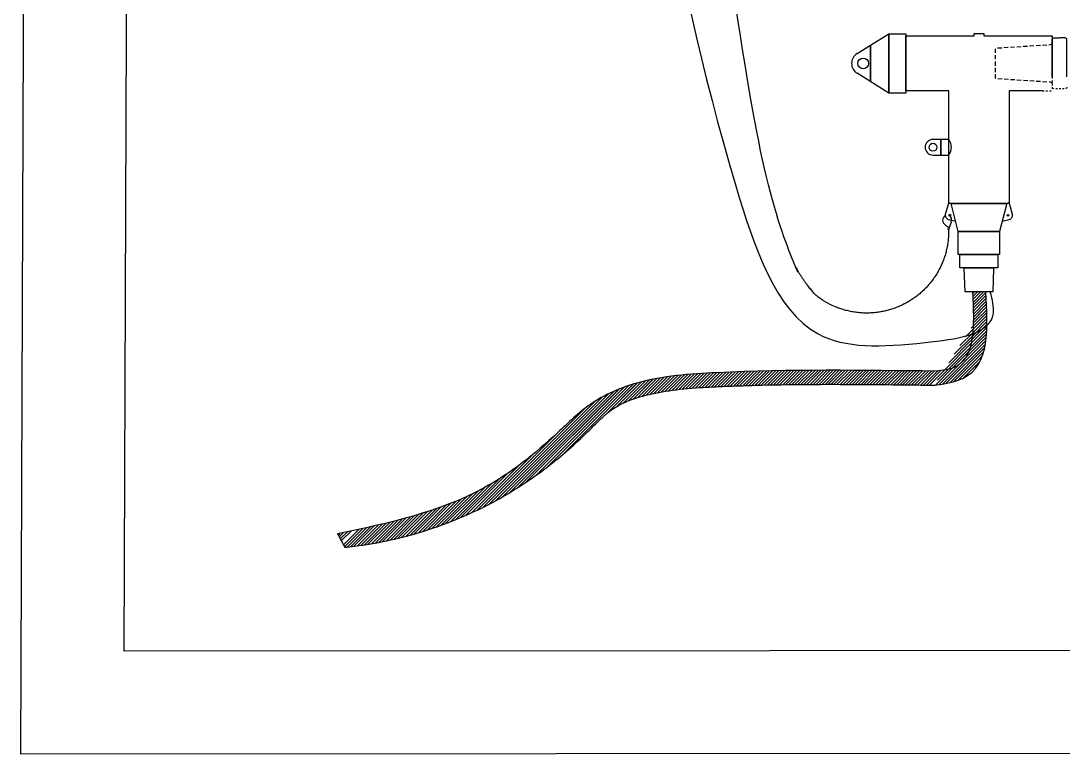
# Model space of a CAD drawing. Header units: feet. Extents: x -208 to 2089, y -974 to 342.
# Drawn here: x 679.6 to 740.3, y 136.9 to 179.7 of the extents above; entities that cross this region are included whole.
import ezdxf

# ---------------------------------------------------------------- set-up
doc = ezdxf.new("R2010")
doc.units = ezdxf.units.FT
doc.header["$MEASUREMENT"] = 0
doc.linetypes.add('HIDDEN', pattern=[0.375, 0.25, -0.125])
for name, color, linetype in [('CABLE', 2, 'Continuous'), ('E-DETL', 7, 'Continuous'), ('E-EQPM-ENCL', 8, 'Continuous'), ('E-EQPM-HRDW', 16, 'Continuous'), ('E-GRND', 3, 'Continuous'), ('G-ANNO-NONPLOT', 181, 'Continuous')]:
    doc.layers.add(name, color=color, linetype=linetype)
pattern_1 = [(45, (-6021041.410799135, -2130924.459619669), (-0.08750446417183527, 0.08750446417183527), [])]

msp = doc.modelspace()

# ---------------------------------------------------------------- hatches: boundary and pattern name
at = {"layer": 'G-ANNO-NONPLOT', "true_color": 0xf8d731}
h = msp.add_hatch(dxfattribs=at)
h.set_pattern_fill('ANSI31', color=40, scale=0.9900000000000001)
h.set_pattern_definition(pattern_1)
edge = h.paths.add_edge_path()
edge.add_arc((734.1572522165761, 166.0286894160768), 3.371146855893491, 285.8633962950907, 300.136237764928)
edge.add_spline(control_points=[(735.8497628493742, 163.113206800956), (735.9392435167492, 161.2951873484512), (735.8825885326178, 158.6616131653523), (732.7930801239372, 158.4253458128755), (732.7930801239372, 158.4253458128755)], knot_values=[83.43145569272993, 83.43145569272993, 83.43145569272993, 83.43145569272993, 87.87574356637529, 89.95647029016055, 89.95647029016055, 89.95647029016055, 89.95647029016055], weights=[1, 1, 1, 1, 1], degree=3, periodic=0)
edge.add_spline(control_points=[(732.7930801239372, 158.4253458128755), (732.3810075408355, 158.4306324561571), (731.9693927772851, 158.435913097996), (729.4968936181203, 158.466261361677), (727.447018174319, 158.4856056980302), (724.3890194919468, 158.4634663285201), (723.3724885432557, 158.4475757115965), (721.8518168310211, 158.4058298305122), (721.3456133537502, 158.3889304603895), (720.3345615899698, 158.3483168696498), (719.8267626677216, 158.3255126033423), (718.7138370879502, 158.2591347619405), (718.1146740651266, 158.2095873485764), (717.0021744993091, 158.0623219189679), (716.4861970086158, 157.9675742159111), (715.4995214928449, 157.7130470452344), (715.0422416020692, 157.5553775489775), (714.4927489504726, 157.2950567528119), (714.3425519371913, 157.2138409502318), (714.0684246484698, 157.0446391230894), (713.9499670153991, 156.9608291149584), (713.6656590447337, 156.7335859029067), (713.5041640362278, 156.5902846958002), (713.1524440300227, 156.2581142289077), (712.9623518473045, 156.0693823177812), (712.5466016389937, 155.6586425918599), (712.3159979245202, 155.433979022268), (711.2873274850235, 154.4743579881711), (710.4411714979024, 153.7776156723944), (708.6496157039464, 152.5017182905672), (707.7006604716689, 151.9218292491955), (705.9905520098791, 151.045658828642), (705.248847816004, 150.7142858118264), (703.319145193188, 149.9698445647468), (702.1098604713143, 149.6118347220568), (700.2666110506789, 149.2239504311679), (699.6472972415895, 149.119539228685), (698.8286667483435, 149.0159503174459), (698.631588836065, 148.9937863447217), (698.4346398281441, 148.974194677498)], knot_values=[0, 0, 0, 0, 1.248940863479177, 1.248940863479177, 7.510492271591446, 7.510492271591446, 10.64126797564758, 10.64126797564758, 12.20665582767566, 12.20665582767566, 13.77204367970373, 13.77204367970373, 15.77184317922644, 15.77184317922644, 17.66237193590699, 17.66237193590699, 19.55290069258755, 19.55290069258755, 20.34553650617276, 20.34553650617276, 21.13817231975798, 21.13817231975798, 21.99962579107284, 21.99962579107284, 22.86179158790927, 22.86179158790927, 23.72395738474571, 23.72395738474571, 26.70471573263455, 26.70471573263455, 29.68547408052339, 29.68547408052339, 31.86214855415614, 31.86214855415614, 35.23481619579239, 35.23481619579239, 36.92115001661051, 36.92115001661051, 37.45383673220445, 37.45383673220445, 37.45383673220445, 37.45383673220445], weights=[1, 1, 1, 1, 1, 1, 1, 1, 1, 1, 1, 1, 1, 1, 1, 1, 1, 1, 1, 1, 1, 1, 1, 1, 1, 1, 1, 1, 1, 1, 1, 1, 1, 1, 1, 1, 1, 1, 1, 1], degree=3, periodic=0)
edge.add_spline(control_points=[(698.4346398281441, 148.974194677498), (698.2968098547817, 149.2346119442468), (698.158979883282, 149.49502921053), (698.0211499117822, 149.7554464768132)], knot_values=[37.45383673220445, 37.45383673220445, 37.45383673220445, 37.45383673220445, 38.45383673220445, 38.45383673220445, 38.45383673220445, 38.45383673220445], weights=[1, 1, 1, 1], degree=3, periodic=0)
edge.add_spline(control_points=[(698.0211499117822, 149.7554464768132), (700.982629237561, 150.3841981458922), (705.7278815376148, 151.391662649296), (710.1847349720583, 154.9521089558934), (712.8016497817398, 157.5296004893703), (715.9752463361756, 158.9053783448858), (722.818041434376, 159.3716730451656), (728.6519065516577, 159.297316390041), (732.914447815022, 159.2429873472524)], knot_values=[38.45383673220445, 38.45383673220445, 38.45383673220445, 38.45383673220445, 47.46530847609966, 52.8931430027568, 55.44213900193881, 58.48591759060378, 63.24841332338417, 76.16766898730667, 76.16766898730667, 76.16766898730667, 76.16766898730667], weights=[1, 1, 1, 1, 1, 1, 1, 1, 1], degree=3, periodic=0)
edge.add_spline(control_points=[(732.914447815022, 159.2429873472524), (733.28100119797, 159.2863473607672), (734.9431179043413, 159.4829610208494), (735.1139508018778, 161.2401050584836), (735.0787375083701, 162.785928867243)], knot_values=[76.16766898730667, 76.16766898730667, 76.16766898730667, 76.16766898730667, 77.22583108524645, 80.96584840572132, 80.96584840572132, 80.96584840572132, 80.96584840572132], weights=[1, 1, 1, 1, 1], degree=3, periodic=0)
edge = h.paths.add_edge_path()
edge.add_spline(control_points=[(735.0787375074387, 162.785928867243), (735.0707002886147, 163.1387537284268), (735.0538916968317, 163.5007572527488), (735.03708310598, 163.8627607775366)], knot_values=[80.96584840608911, 80.96584840608911, 80.96584840608911, 80.96584840608911, 81.81948456108434, 81.81948456108434, 81.81948456108434, 81.81948456108434], weights=[1, 1, 1, 1], degree=3, periodic=0)
edge.add_spline(control_points=[(735.03708310598, 163.8627607775366), (735.1124036096544, 163.8627607775366), (735.1877241133288, 163.8627607775366), (735.2630446170033, 163.8627607775366)], knot_values=[81.81948456108434, 81.81948456108434, 81.81948456108434, 81.81948456108434, 82.11226807174496, 82.11226807174496, 82.11226807174496, 82.11226807174496], weights=[1, 1, 1, 1], degree=3, periodic=0)
edge.add_spline(control_points=[(735.2630446170033, 163.8627607775366), (735.3417068038643, 163.8627607775366), (735.420368989794, 163.8627607775366), (735.4990311775864, 163.8627607775366)], knot_values=[82.11226807174496, 82.11226807174496, 82.11226807174496, 82.11226807174496, 82.4180412693049, 82.4180412693049, 82.4180412693049, 82.4180412693049], weights=[1, 1, 1, 1], degree=3, periodic=0)
edge.add_spline(control_points=[(735.4990311775864, 163.8627607775366), (735.5383622719482, 163.8627607775366), (735.5776933653788, 163.8627607775366), (735.617024457878, 163.8627607775366)], knot_values=[82.4180412693049, 82.4180412693049, 82.4180412693049, 82.4180412693049, 82.57092786788061, 82.57092786788061, 82.57092786788061, 82.57092786788061], weights=[1, 1, 1, 1], degree=3, periodic=0)
edge.add_spline(control_points=[(735.617024457878, 163.8627607775366), (735.6488102384419, 163.8627607775366), (735.6805960180745, 163.8627607775366), (735.7123817995698, 163.8627607775366)], knot_values=[82.57092786788061, 82.57092786788061, 82.57092786788061, 82.57092786788061, 82.69448456108434, 82.69448456108434, 82.69448456108434, 82.69448456108434], weights=[1, 1, 1, 1], degree=3, periodic=0)
edge.add_spline(control_points=[(735.7123817995698, 163.8627607775366), (735.7284603406251, 163.8627607775366), (735.7445388807491, 163.8627607775366), (735.7606174218045, 163.8627607775366)], knot_values=[82.69448456108434, 82.69448456108434, 82.69448456108434, 82.69448456108434, 82.75698456108434, 82.75698456108434, 82.75698456108434, 82.75698456108434], weights=[1, 1, 1, 1], degree=3, periodic=0)
edge.add_spline(control_points=[(735.7606174218045, 163.8627607775366), (735.7686566914008, 163.8627607775366), (735.7766959628598, 163.8627607775366), (735.7847352324561, 163.8627607775366)], knot_values=[82.75698456108434, 82.75698456108434, 82.75698456108434, 82.75698456108434, 82.78823456108434, 82.78823456108434, 82.78823456108434, 82.78823456108434], weights=[1, 1, 1, 1], degree=3, periodic=0)
edge.add_spline(control_points=[(735.7847352324561, 163.8627607775366), (735.7887548691169, 163.8627607775366), (735.7927745039151, 163.8627607775366), (735.7967941387133, 163.8627607775366)], knot_values=[82.78823456108434, 82.78823456108434, 82.78823456108434, 82.78823456108434, 82.80385956108434, 82.80385956108434, 82.80385956108434, 82.80385956108434], weights=[1, 1, 1, 1], degree=3, periodic=0)
edge.add_spline(control_points=[(735.8088515716181, 163.8627607775366), (735.8088520624251, 163.8627607775366), (735.8088525532321, 163.8627607775366), (735.8088530440391, 163.8627607775366), (735.8226918669925, 163.6143432086778), (735.8374415085227, 163.3635450899114), (735.8497628493742, 163.113206800956)], knot_values=[82.8194826537357, 82.8194826537357, 82.8194826537357, 82.8194826537357, 82.81948456108434, 82.81948456108434, 82.81948456108434, 83.43145569272993, 83.43145569272993, 83.43145569272993, 83.43145569272993], weights=[1, 1, 1, 1, 1, 1, 1], degree=3, periodic=0)
edge.add_spline(control_points=[(735.8497628493742, 163.113206800956), (735.9392435167492, 161.2951873484512), (735.8825885326178, 158.6616131653523), (732.7930801239372, 158.4253458128755), (732.7930801239372, 158.4253458128755)], knot_values=[83.43145569272993, 83.43145569272993, 83.43145569272993, 83.43145569272993, 87.87574356637529, 89.95647029016055, 89.95647029016055, 89.95647029016055, 89.95647029016055], weights=[1, 1, 1, 1, 1], degree=3, periodic=0)
edge.add_arc((734.1572522165761, 166.0286894160768), 3.371146855971749, 285.8633962778754, 300.13623776492796, ccw=False)
h = msp.add_hatch(dxfattribs=at)
h.set_pattern_fill('ANSI31', color=40, scale=0.9900000000000001)
h.set_pattern_definition(pattern_1)
edge = h.paths.add_edge_path()
edge.add_spline(control_points=[(735.8497628493742, 163.113206800956), (735.9392435167492, 161.2951873484512), (735.8825885326178, 158.6616131653523), (732.7930801239372, 158.4253458128755), (732.7930801239372, 158.4253458128755)], knot_values=[83.43145569272993, 83.43145569272993, 83.43145569272993, 83.43145569272993, 87.87574356637529, 89.95647029016055, 89.95647029016055, 89.95647029016055, 89.95647029016055], weights=[1, 1, 1, 1, 1], degree=3, periodic=0)
edge.add_spline(control_points=[(732.7930801239372, 158.4253458128755), (732.3810075408355, 158.4306324561571), (731.9693927772851, 158.435913097996), (729.4968936181203, 158.466261361677), (727.447018174319, 158.4856056980302), (724.3890194919468, 158.4634663285201), (723.3724885432557, 158.4475757115965), (721.8518168310211, 158.4058298305122), (721.3456133537502, 158.3889304603895), (720.3345615899698, 158.3483168696498), (719.8267626677216, 158.3255126033423), (718.7138370879502, 158.2591347619405), (718.1146740651266, 158.2095873485764), (717.0021744993091, 158.0623219189679), (716.4861970086158, 157.9675742159111), (715.4995214928449, 157.7130470452344), (715.0422416020692, 157.5553775489775), (714.4927489504726, 157.2950567528119), (714.3425519371913, 157.2138409502318), (714.0684246484698, 157.0446391230894), (713.9499670153991, 156.9608291149584), (713.6656590447337, 156.7335859029067), (713.5041640362278, 156.5902846958002), (713.1524440300227, 156.2581142289077), (712.9623518473045, 156.0693823177812), (712.5466016389937, 155.6586425918599), (712.3159979245202, 155.433979022268), (711.2873274850235, 154.4743579881711), (710.4411714979024, 153.7776156723944), (708.6496157039464, 152.5017182905672), (707.7006604716689, 151.9218292491955), (705.9905520098791, 151.045658828642), (705.248847816004, 150.7142858118264), (703.319145193188, 149.9698445647468), (702.1098604713143, 149.6118347220568), (700.2666110506789, 149.2239504311679), (699.6472972415895, 149.119539228685), (698.8286667483435, 149.0159503174459), (698.631588836065, 148.9937863447217), (698.4346398281441, 148.974194677498)], knot_values=[0, 0, 0, 0, 1.248940863479177, 1.248940863479177, 7.510492271591446, 7.510492271591446, 10.64126797564758, 10.64126797564758, 12.20665582767566, 12.20665582767566, 13.77204367970373, 13.77204367970373, 15.77184317922644, 15.77184317922644, 17.66237193590699, 17.66237193590699, 19.55290069258755, 19.55290069258755, 20.34553650617276, 20.34553650617276, 21.13817231975798, 21.13817231975798, 21.99962579107284, 21.99962579107284, 22.86179158790927, 22.86179158790927, 23.72395738474571, 23.72395738474571, 26.70471573263455, 26.70471573263455, 29.68547408052339, 29.68547408052339, 31.86214855415614, 31.86214855415614, 35.23481619579239, 35.23481619579239, 36.92115001661051, 36.92115001661051, 37.45383673220445, 37.45383673220445, 37.45383673220445, 37.45383673220445], weights=[1, 1, 1, 1, 1, 1, 1, 1, 1, 1, 1, 1, 1, 1, 1, 1, 1, 1, 1, 1, 1, 1, 1, 1, 1, 1, 1, 1, 1, 1, 1, 1, 1, 1, 1, 1, 1, 1, 1, 1], degree=3, periodic=0)
edge.add_spline(control_points=[(698.4346398281441, 148.974194677498), (698.2968098547817, 149.2346119442468), (698.158979883282, 149.49502921053), (698.0211499117822, 149.7554464768132)], knot_values=[37.45383673220445, 37.45383673220445, 37.45383673220445, 37.45383673220445, 38.45383673220445, 38.45383673220445, 38.45383673220445, 38.45383673220445], weights=[1, 1, 1, 1], degree=3, periodic=0)
edge.add_spline(control_points=[(698.0211499117822, 149.7554464768132), (700.982629237561, 150.3841981458922), (705.7278815376148, 151.391662649296), (710.1847349720583, 154.9521089558934), (712.7901070721955, 157.5411394061034), (715.9752463361756, 158.9053783448858), (722.818041434376, 159.3716730451656), (728.6519065516577, 159.297316390041), (732.914447815022, 159.2429873472524)], knot_values=[38.45383673220445, 38.45383673220445, 38.45383673220445, 38.45383673220445, 47.46530847609966, 52.8931430027568, 55.44213900193881, 58.48591759060378, 63.24841332338417, 76.16766898730667, 76.16766898730667, 76.16766898730667, 76.16766898730667], weights=[1, 1, 1, 1, 1, 1, 1, 1, 1], degree=3, periodic=0)
edge.add_spline(control_points=[(732.914447815022, 159.2429873472524), (733.28100119797, 159.2863473607672), (734.9431179043413, 159.4829610208494), (735.1139508018778, 161.2401050584836), (735.0787375074387, 162.785928867243)], knot_values=[76.16766898730667, 76.16766898730667, 76.16766898730667, 76.16766898730667, 77.22583108524645, 80.96584840608911, 80.96584840608911, 80.96584840608911, 80.96584840608911], weights=[1, 1, 1, 1, 1], degree=3, periodic=0)
edge.add_arc((734.1572522165761, 166.0286894160768), 3.371146855908663, 285.8633962778754, 300.136237764928)

# ---------------------------------------------------------------- linework, layer by layer
at = {"layer": 'CABLE', "flags": 128}
msp.add_lwpolyline([(733.4649976239116, 167.7564483666306), (733.7007573394612, 167.5943027398994), (733.6455130268396, 167.6054521467981), (733.6729644218967, 167.5771485580576), (733.6393631509081, 167.5841145393883), (733.6668266177685, 167.5558528368806), (733.6332132740454, 167.5627769319785), (733.660676741837, 167.5345152290051), (733.6270633971826, 167.5414393241031), (733.6545268649743, 167.5131776215953), (733.5838738846169, 167.5279069379417)], dxfattribs=at)
msp.add_lwpolyline([(733.4649976239116, 167.7564483666306), (733.7007573394612, 167.5943027398994), (733.6455130268396, 167.6054521467981), (733.6729644218967, 167.5771485580576), (733.6393631509081, 167.5841145393883), (733.6668266177685, 167.5558528368806), (733.6332132740454, 167.5627769319785), (733.660676741837, 167.5345152290051), (733.6270633971826, 167.5414393241031), (733.6545268649743, 167.5131776215953), (733.5838738846169, 167.5279069379417)], dxfattribs=at)
at = {"layer": 'CABLE'}
for centre, radius, start, end in [((733.4650762592019, 168.0595701555235), 0.3521175017524268, 339.1882974764593, 55.46745718433921), ((733.6062667154283, 168.0391020094489), 0.3159905665009947, 120.3840937059685, 243.444311530446), ((733.6062667154283, 168.0391020094489), 0.3159905665009947, 120.3840937059685, 243.444311530446)]:
    msp.add_arc(centre, radius, start, end, dxfattribs=at)
msp.add_rational_spline([(733.7942191957072, 167.934463551685), (733.7430778405205, 167.7987451930044), (733.6919364853338, 167.6630268324611), (733.6407951301471, 167.5273084737805), (733.6912854573264, 165.6178608671275), (732.7072331047193, 163.9807352120501), (730.9973058959977, 163.1294489060042), (729.287378687276, 162.2781625999583), (727.3879296890036, 162.4797387164531), (725.8947592860595, 163.6709488541333), (723.539043180509, 166.3550572474001), (722.4241862221197, 170.3184246778933), (711.7957588619129, 246.6602749633116), (709.9141139125959, 246.6443556439576), (709.9141139125959, 246.6443556439576), (709.9141139125959, 246.6443556439576), (709.9141139125959, 246.6443556439576)], [1, 1, 1, 1, 0.8954432943061843, 0.8954432943061843, 1, 0.8954432943061843, 0.8954432943061843, 1, 1, 1, 1, 1, 1, 1, 1], degree=3, knots=[0, 0, 0, 0, 1, 1, 1, 2.135306856282624, 2.135306856282624, 2.135306856282624, 3.270613712565249, 3.270613712565249, 3.270613712565249, 12.08576887015512, 16.28711443644615, 19.32462900149759, 22.41150447855201, 24.88665349782872, 24.88665349782872, 24.88665349782872, 24.88665349782872], dxfattribs=at)
msp.add_open_spline([(732.7930801248685, 158.4253458124099), (732.3810075408355, 158.4306324556915), (731.9693927763537, 158.4359130975304), (729.4968936181203, 158.4662613612113), (727.447018174319, 158.4856056984959), (724.3890194928781, 158.4634663280544), (723.3724885432557, 158.4475757111309), (721.8518168310211, 158.4058298305122), (721.3456133528189, 158.3889304608551), (720.3345615899698, 158.3483168691841), (719.8267626686529, 158.3255126033423), (718.7138370870189, 158.2591347624061), (718.1146740651266, 158.2095873490421), (717.0021745002405, 158.0623219185022), (716.4861970095471, 157.9675742159111), (715.4995214937762, 157.7130470447687), (715.0422416030005, 157.5553775489775), (714.4927489495412, 157.2950567532775), (714.3425519371913, 157.2138409506974), (714.0684246494011, 157.0446391230894), (713.9499670153991, 156.9608291149584), (713.6656590438024, 156.7335859029067), (713.5041640362278, 156.5902846962658), (713.152444030954, 156.2581142284421), (712.9623518473045, 156.0693823177812), (712.5466016380624, 155.6586425923256), (712.3159979245202, 155.4339790218023), (711.2873274850235, 154.4743579881711), (710.441171496971, 153.7776156723944), (708.6496157048778, 152.5017182905672), (707.7006604707376, 151.9218292491955), (705.9905520098791, 151.0456588291077), (705.248847816004, 150.7142858118264), (703.319145193188, 149.9698445652125), (702.1098604722456, 149.6118347220568), (700.2666110506789, 149.2239504311679), (699.6472972406582, 149.119539228685), (698.8286667483435, 149.0159503169803), (698.6315888351337, 148.9937863447217), (698.4346398281441, 148.9741946779636), (698.296809855713, 149.2346119437811), (698.158979883282, 149.49502921053), (698.0211499108509, 149.7554464772788), (700.982629237561, 150.3841981463579), (705.7278815376148, 151.391662649296), (710.1847349720583, 154.9521089554278), (712.7901070712642, 157.5411394056378), (715.9752463361756, 158.9053783448858), (722.818041434376, 159.3716730451656), (728.6519065516577, 159.2973163895754), (732.9144478140906, 159.2429873472524), (733.2810011989013, 159.2863473607672), (735.2388223352418, 159.5179402310846), (735.1275348065928, 161.9147191703764), (735.03708310598, 163.8627607770709), (735.2943397498266, 163.8627607770709), (735.5515963973985, 163.8627607770709), (735.8088530449704, 163.8627607770709), (735.9231928678737, 161.8102725059239), (736.1723487971858, 158.6837723194135), (732.7930801248685, 158.4253458124099), (732.7930801248685, 158.4253458124099)], degree=3, knots=[0, 0, 0, 0, 1.248940863479177, 1.248940863479177, 7.510492271591446, 7.510492271591446, 10.64126797564758, 10.64126797564758, 12.20665582767566, 12.20665582767566, 13.77204367970373, 13.77204367970373, 15.77184317922644, 15.77184317922644, 17.66237193590699, 17.66237193590699, 19.55290069258755, 19.55290069258755, 20.34553650617276, 20.34553650617276, 21.13817231975798, 21.13817231975798, 21.99962579107284, 21.99962579107284, 22.86179158790927, 22.86179158790927, 23.72395738474571, 23.72395738474571, 26.70471573263455, 26.70471573263455, 29.68547408052339, 29.68547408052339, 31.86214855415614, 31.86214855415614, 35.23481619579239, 35.23481619579239, 36.92115001661051, 36.92115001661051, 37.45383673220445, 37.45383673220445, 37.45383673220445, 38.45383673220445, 38.45383673220445, 38.45383673220445, 47.46530847609966, 52.8931430027568, 55.44213900193881, 58.48591759060378, 63.24841332338417, 76.16766898730667, 76.16766898730667, 76.16766898730667, 77.22583108524645, 81.81948456108434, 81.81948456108434, 81.81948456108434, 82.81948456108434, 82.81948456108434, 82.81948456108434, 87.87574356637529, 89.95647029016055, 89.95647029016055, 89.95647029016055, 89.95647029016055], dxfattribs=at)
at = {"layer": 'E-DETL', "color": 41}
for p, q in [((729.0882561736316, 178.2478054291082), (730.1504067833112, 178.9109042915029)), ((729.0882561736316, 178.2478054291082), (730.1504067833112, 178.9109042915029)), ((730.1504067833112, 178.9109042915029), (730.1504067833112, 175.4575727134456)), ((730.1504067833112, 175.4575727134456), (730.1504067833112, 178.9109042915029)), ((730.1504067833112, 178.9109042915029), (731.1393153591589, 178.9109042915029)), ((730.1504067833112, 178.9109042915029), (730.1504067833112, 175.4575727134456)), ((730.1504067833112, 175.4575727134456), (730.1504067833112, 178.9109042915029)), ((730.1504067833112, 178.9109042915029), (731.1393153591589, 178.9109042915029)), ((731.1393153591589, 178.9109042915029), (731.1393153591589, 175.4575727134456)), ((731.1393153591589, 178.9109042915029), (731.1393153591589, 175.4575727134456)), ((731.1393153591589, 178.7853286298437), (735.1237221954898, 178.7853286298437)), ((731.1393153591589, 175.5831483751049), (731.1393153591589, 178.7853286298437)), ((731.1393153591589, 178.7853286298437), (735.1237221954898, 178.7853286298437)), ((731.1393153591589, 175.5831483751049), (731.1393153591589, 178.7853286298437)), ((735.1237221954898, 178.7853286298437), (735.1237221954898, 178.9213583506157)), ((735.1237221954898, 178.9213583506157), (735.6940555925057, 178.9213583506157)), ((735.1237221954898, 178.7853286298437), (735.1237221954898, 178.9213583506157)), ((735.1237221954898, 178.9213583506157), (735.6940555925057, 178.9213583506157)), ((735.6940555925057, 178.9213583506157), (735.6940555925057, 178.7853286298437)), ((735.6940555925057, 178.9213583506157), (735.6940555925057, 178.7853286298437)), ((735.6940555925057, 178.7853286298437), (739.6784624660895, 178.7853286298437)), ((735.6940555925057, 178.7853286298437), (739.6784624660895, 178.7853286298437)), ((739.6784624660895, 178.7853286298437), (739.6784624660895, 176.3954362458994)), ((739.6784624660895, 178.7853286298437), (739.6784624660895, 176.3954362458994)), ((728.3017513387413, 177.756791819304), (729.0882561736316, 178.2478054291082)), ((728.3017513387413, 177.756791819304), (729.0882561736316, 178.2478054291082)), ((729.0882561736316, 178.2478054291082), (729.0882561736316, 176.1206714300884)), ((729.0882561736316, 176.1206714300884), (729.0882561736316, 178.2478054291082)), ((729.0882561736316, 178.2478054291082), (729.0882561736316, 176.1206714300884)), ((729.0882561736316, 176.1206714300884), (729.0882561736316, 178.2478054291082)), ((730.1504067833112, 175.4575727134456), (728.3017513387413, 176.6116851851789)), ((730.1504067833112, 175.4575727134456), (728.3017513387413, 176.6116851851789)), ((731.1393153591589, 175.4575727134456), (730.1504067833112, 175.4575727134456)), ((731.1393153591589, 175.4575727134456), (730.1504067833112, 175.4575727134456)), ((733.645586428097, 175.5831483751049), (731.1393153591589, 175.5831483751049)), ((733.645586428097, 175.5831483751049), (731.1393153591589, 175.5831483751049)), ((733.645586428097, 169.0113329276887), (733.645586428097, 175.5831483751049)), ((733.645586428097, 169.0113329276887), (733.645586428097, 175.5831483751049)), ((739.1152024351568, 175.5831483751049), (737.1721913803876, 175.5831483751049)), ((737.1721913803876, 175.5831483751049), (737.1721913803876, 169.0113329276887)), ((739.1152024351568, 175.5831483751049), (737.1721913803876, 175.5831483751049)), ((737.1721913803876, 175.5831483751049), (737.1721913803876, 169.0113329276887)), ((733.1875885006548, 172.755238505963), (732.7295905732126, 172.755238505963)), ((733.1875885006548, 172.755238505963), (732.7295905732126, 172.755238505963)), ((733.645586428097, 172.755238505963), (733.1875885006548, 172.755238505963)), ((733.1875885006548, 172.755238505963), (733.1875885006548, 171.8392426515443)), ((733.1875885006548, 171.8392426515443), (733.1875885006548, 172.755238505963)), ((733.645586428097, 172.755238505963), (733.1875885006548, 172.755238505963)), ((733.1875885006548, 172.755238505963), (733.1875885006548, 171.8392426515443)), ((733.1875885006548, 171.8392426515443), (733.1875885006548, 172.755238505963)), ((732.7295905732126, 171.8392426515443), (733.645586428097, 171.8392426515443)), ((732.7295905732126, 171.8392426515443), (733.645586428097, 171.8392426515443)), ((733.645586428097, 169.0929930400548), (733.4467687121169, 168.3730001220924)), ((733.645586428097, 169.0929930400548), (733.4467687121169, 168.3730001220924)), ((737.0309187423945, 169.0113329276887), (733.645586428097, 169.0113329276887)), ((737.0309187423945, 169.0113329276887), (733.645586428097, 169.0113329276887)), ((734.2054656556384, 167.3893343912882), (733.7868590642274, 169.0113329276887)), ((733.7868590642274, 169.0113329276887), (737.0309187423945, 169.0113329276887)), ((734.2054656556384, 167.3893343912882), (733.7868590642274, 169.0113329276887)), ((733.7868590642274, 169.0113329276887), (737.0309187423945, 169.0113329276887)), ((737.0309187423945, 169.0113329276887), (736.61231216961, 167.3893343912882)), ((737.0309187423945, 169.0113329276887), (736.61231216961, 167.3893343912882)), ((737.1721913803876, 169.0113329276887), (737.0309187423945, 169.0113329276887)), ((737.1721913803876, 169.0113329276887), (737.0309187423945, 169.0113329276887)), ((737.3710090954364, 168.3730001220924), (737.1721913803876, 169.0929930400548)), ((737.3710090954364, 168.3730001220924), (737.1721913803876, 169.0929930400548)), ((733.6403750310228, 168.0904548819622), (734.0537074197591, 167.9805761053672)), ((733.6403750310228, 168.0904548819622), (734.0537074197591, 167.9805761053672)), ((736.7640703877942, 167.9805761053672), (737.1774027755991, 168.0904548819622)), ((736.7640703877942, 167.9805761053672), (737.1774027755991, 168.0904548819622)), ((734.2054656556384, 166.0393957332221), (734.2054656556384, 167.3893343912882)), ((734.2054656556384, 167.3893343912882), (736.61231216961, 167.3893343912882)), ((736.61231216961, 167.3893343912882), (734.2054656556384, 167.3893343912882)), ((734.2054656556384, 166.0393957332221), (734.2054656556384, 167.3893343912882)), ((734.2054656556384, 167.3893343912882), (736.61231216961, 167.3893343912882)), ((736.61231216961, 167.3893343912882), (734.2054656556384, 167.3893343912882)), ((736.61231216961, 167.3893343912882), (736.61231216961, 166.0393957332221)), ((736.61231216961, 167.3893343912882), (736.61231216961, 166.0393957332221)), ((736.518130387044, 166.0393957332221), (734.2054656556384, 166.0393957332221)), ((736.518130387044, 166.0393957332221), (734.2054656556384, 166.0393957332221)), ((734.2996474195779, 165.2754872659666), (734.2996474195779, 166.0393957332221)), ((734.2996474195779, 166.0393957332221), (736.518130387044, 166.0393957332221)), ((734.2996474195779, 165.2754872659666), (734.2996474195779, 166.0393957332221)), ((734.2996474195779, 166.0393957332221), (736.518130387044, 166.0393957332221)), ((736.61231216961, 166.0393957332221), (736.518130387044, 166.0393957332221)), ((736.518130387044, 166.0393957332221), (736.518130387044, 165.2754872659666)), ((736.61231216961, 166.0393957332221), (736.518130387044, 166.0393957332221)), ((736.518130387044, 166.0393957332221), (736.518130387044, 165.2754872659666)), ((736.308858503452, 165.2754872659666), (734.2996474195779, 165.2754872659666)), ((736.308858503452, 165.2754872659666), (734.2996474195779, 165.2754872659666)), ((734.5560101772235, 165.2336078434696), (734.5089193031699, 165.2754872659666)), ((734.5089193031699, 165.2754872659666), (736.308858503452, 165.2754872659666)), ((734.5560101772235, 165.2336078434696), (734.5089193031699, 165.2754872659666)), ((734.5089193031699, 165.2754872659666), (736.308858503452, 165.2754872659666)), ((734.5978896895931, 163.8627607775366), (734.5560101772235, 165.2336078434696)), ((734.5978896895931, 163.8627607775366), (734.5560101772235, 165.2336078434696)), ((736.2617676117034, 165.2336078434696), (736.2198881170289, 163.8627607775366)), ((736.2617676117034, 165.2336078434696), (736.2198881170289, 163.8627607775366)), ((736.308858503452, 165.2754872659666), (736.2617676117034, 165.2336078434696)), ((736.308858503452, 165.2754872659666), (736.2617676117034, 165.2336078434696)), ((736.518130387044, 165.2754872659666), (736.308858503452, 165.2754872659666)), ((736.518130387044, 165.2754872659666), (736.308858503452, 165.2754872659666)), ((736.2198881170289, 163.8627607775366), (734.5978896895931, 163.8627607775366)), ((736.2198881170289, 163.8627607775366), (734.5978896895931, 163.8627607775366))]:
    msp.add_line(p, q, dxfattribs=at)
at = {"layer": 'E-DETL', "color": 41, "linetype": 'HIDDEN', "ltscale": 0.25}
for p in [(739.6784624660895, 176.3954362458994), (739.6784624660895, 176.3954362458994), (739.1152024351568, 175.5831483751049), (739.1152024351568, 175.5831483751049)]:
    msp.add_line(p, (739.6784624660895, 175.5831483751049), dxfattribs=at)
at = {"layer": 'E-DETL', "color": 41, "linetype": 'Continuous', "flags": 128}
for points in [[(739.6784624660895, 176.3954362458994), (739.6784624660895, 178.3748241434319), (739.6784624660895, 178.5770066924838), (739.7008373363451, 178.6444008755011), (739.7682315184311, 178.6669105328133), (740.105202434449, 178.6669105328133)], [(739.6784624660895, 176.3954362458994), (739.6784624660895, 178.3748241434319), (739.6784624660895, 178.5770066924838), (739.7008373363451, 178.6444008755011), (739.7682315184311, 178.6669105328133), (740.105202434449, 178.6669105328133)], [(740.5319424028085, 176.3954362458994), (740.5319424028085, 178.3748241434319), (740.5319424028085, 178.5770066924838), (740.5095675344155, 178.6444008755011), (740.4421733504669, 178.6669105328133), (740.105202434449, 178.6669105328133)], [(740.5319424028085, 176.3954362458994), (740.5319424028085, 178.3748241434319), (740.5319424028085, 178.5770066924838), (740.5095675344155, 178.6444008755011), (740.4421733504669, 178.6669105328133), (740.105202434449, 178.6669105328133)]]:
    msp.add_lwpolyline(points, dxfattribs=at)
at = {"layer": 'E-DETL', "color": 9, "linetype": 'HIDDEN', "flags": 128}
msp.add_lwpolyline([(739.6784624660895, 178.3748241434319), (739.6334431523965, 178.2850550910903), (739.5660489693792, 178.2625454333124), (736.3985223591835, 178.0603628837948), (736.3536378330127, 178.015478357624), (736.3536378330127, 176.3306237780002), (736.3985223591835, 176.3081141211537), (739.5660489693792, 176.1059315716361), (739.6334431523965, 176.0834219143239), (739.6784624660895, 175.9936528619824)], dxfattribs=at)
msp.add_lwpolyline([(739.6784624660895, 178.3748241434319), (739.6334431523965, 178.2850550910903), (739.5660489693792, 178.2625454333124), (736.3985223591835, 178.0603628837948), (736.3536378330127, 178.015478357624), (736.3536378330127, 176.3306237780002), (736.3985223591835, 176.3081141211537), (739.5660489693792, 176.1059315716361), (739.6334431523965, 176.0834219143239), (739.6784624660895, 175.9936528619824)], dxfattribs=at)
at = {"layer": 'E-DETL', "color": 41, "linetype": 'HIDDEN', "ltscale": 0.25, "flags": 128}
msp.add_lwpolyline([(740.5319424028085, 175.7914703124648), (740.5095675344155, 175.7240761294474), (740.4421733504669, 175.7015664721353), (739.7682315184311, 175.7015664721353), (739.7008373363451, 175.7240761294474), (739.6784624660895, 175.7914703124648)], dxfattribs=at)
msp.add_lwpolyline([(740.5319424028085, 175.7914703124648), (740.5095675344155, 175.7240761294474), (740.4421733504669, 175.7015664721353), (739.7682315184311, 175.7015664721353), (739.7008373363451, 175.7240761294474), (739.6784624660895, 175.7914703124648)], dxfattribs=at)
at = {"layer": 'E-DETL', "color": 41}
for centre, radius in [((728.6591954332353, 177.1842385022414), 0.3139392318975229), ((728.6591954332353, 177.1842385022414), 0.3139392318975229), ((732.7295905732126, 172.2972405785208), 0.2289989635269782), ((732.7295905732126, 172.2972405785208), 0.2289989635269782), ((733.7103464872152, 168.3336719367167), 0.04837731161099608), ((733.7103464872152, 168.3336719367167), 0.04837731161099608), ((737.1074313380332, 168.3336719367167), 0.04837731161099608), ((737.1074313380332, 168.3336719367167), 0.04837731161099608)]:
    msp.add_circle(centre, radius, dxfattribs=at)
for centre, radius, start, end in [((728.6591953782872, 177.1842384775614), 0.6749693109216345, 121.9764602375346, 179.9999978655659), ((728.6591953782872, 177.1842384775614), 0.6749693109216345, 121.9764602375346, 179.9999978655659), ((728.6591953782872, 177.1842385278528), 0.6749693109214976, 180.0000021344341, 238.0235397624654), ((728.6591953782872, 177.1842385278528), 0.6749693109214976, 180.0000021344341, 238.0235397624654), ((732.7295905732126, 172.2972405785208), 0.4579979270539574, 90, 270), ((732.7295905732126, 172.2972405785208), 0.4579979270539574, 90, 270), ((733.071247318624, 172.2972405785208), 0.7345934338259636, 321.4299269244313, 38.57007307556869), ((733.071247318624, 172.2972405785208), 0.7345934338259636, 321.4299269244313, 38.57007307556869), ((733.7078557953746, 168.3442985689712), 0.2626599399451882, 173.7266101101371, 214.4198144313626), ((733.7078557953746, 168.3442985689712), 0.2626599399451882, 173.7266101101371, 214.4198144313626), ((737.10992201311, 168.3442985689712), 0.2626599399451946, 325.5801855686374, 6.27338988986285), ((737.10992201311, 168.3442985689712), 0.2626599399451946, 325.5801855686374, 6.27338988986285), ((733.7078559024767, 168.3442985959796), 0.2626600445996699, 214.4198059283397, 255.113010186134), ((733.7078559024767, 168.3442985959796), 0.2626600445996699, 214.4198059283397, 255.113010186134), ((737.1099219041453, 168.3442985959796), 0.2626600445997193, 284.8869898138659, 325.5801940716603), ((737.1099219041453, 168.3442985959796), 0.2626600445997193, 284.8869898138659, 325.5801940716603)]:
    msp.add_arc(centre, radius, start, end, dxfattribs=at)
at = {"layer": 'E-EQPM-ENCL'}
for points in [[(680.0759010695429, 277.8518333974739), (804.9332027834416, 277.9213804085252), (804.4089974321932, 136.985998053055), (679.5516957192258, 136.916451041538)], [(686.053638116321, 271.855162137605), (798.9108319616453, 271.9180249450242), (798.4312603863464, 142.9826693124583), (685.5740665410221, 142.9198065050391)]]:
    msp.add_lwpolyline(points, close=True, dxfattribs=at)
at = {"layer": 'E-EQPM-HRDW'}
msp.add_lwpolyline([(733.645586428097, 175.5831086085623), (731.1393153591589, 175.5831086085623)], dxfattribs=at)
msp.add_lwpolyline([(733.645586428097, 175.5831086085623), (731.1393153591589, 175.5831086085623)], dxfattribs=at)
at = {"layer": 'E-GRND', "linetype": 'Continuous'}
msp.add_arc((733.4650762592019, 168.0595701555235), 0.3521175017524268, 339.1882974764593, 55.46745718433921, dxfattribs=at)
at = {"layer": 'E-GRND'}
msp.add_spline([(709.9379076267169, 246.4490574434844), (710.5990581958131, 242.8914151233134), (721.2347509561614, 170.0464842426104), (726.0315315107391, 161.4169297380818), (732.2647787182168, 160.9094689343569), (736.254235785319, 162.61647054781), (736.0709451659159, 163.8617092878071)], degree=3, dxfattribs=at)

doc.saveas('drawing.dxf')
